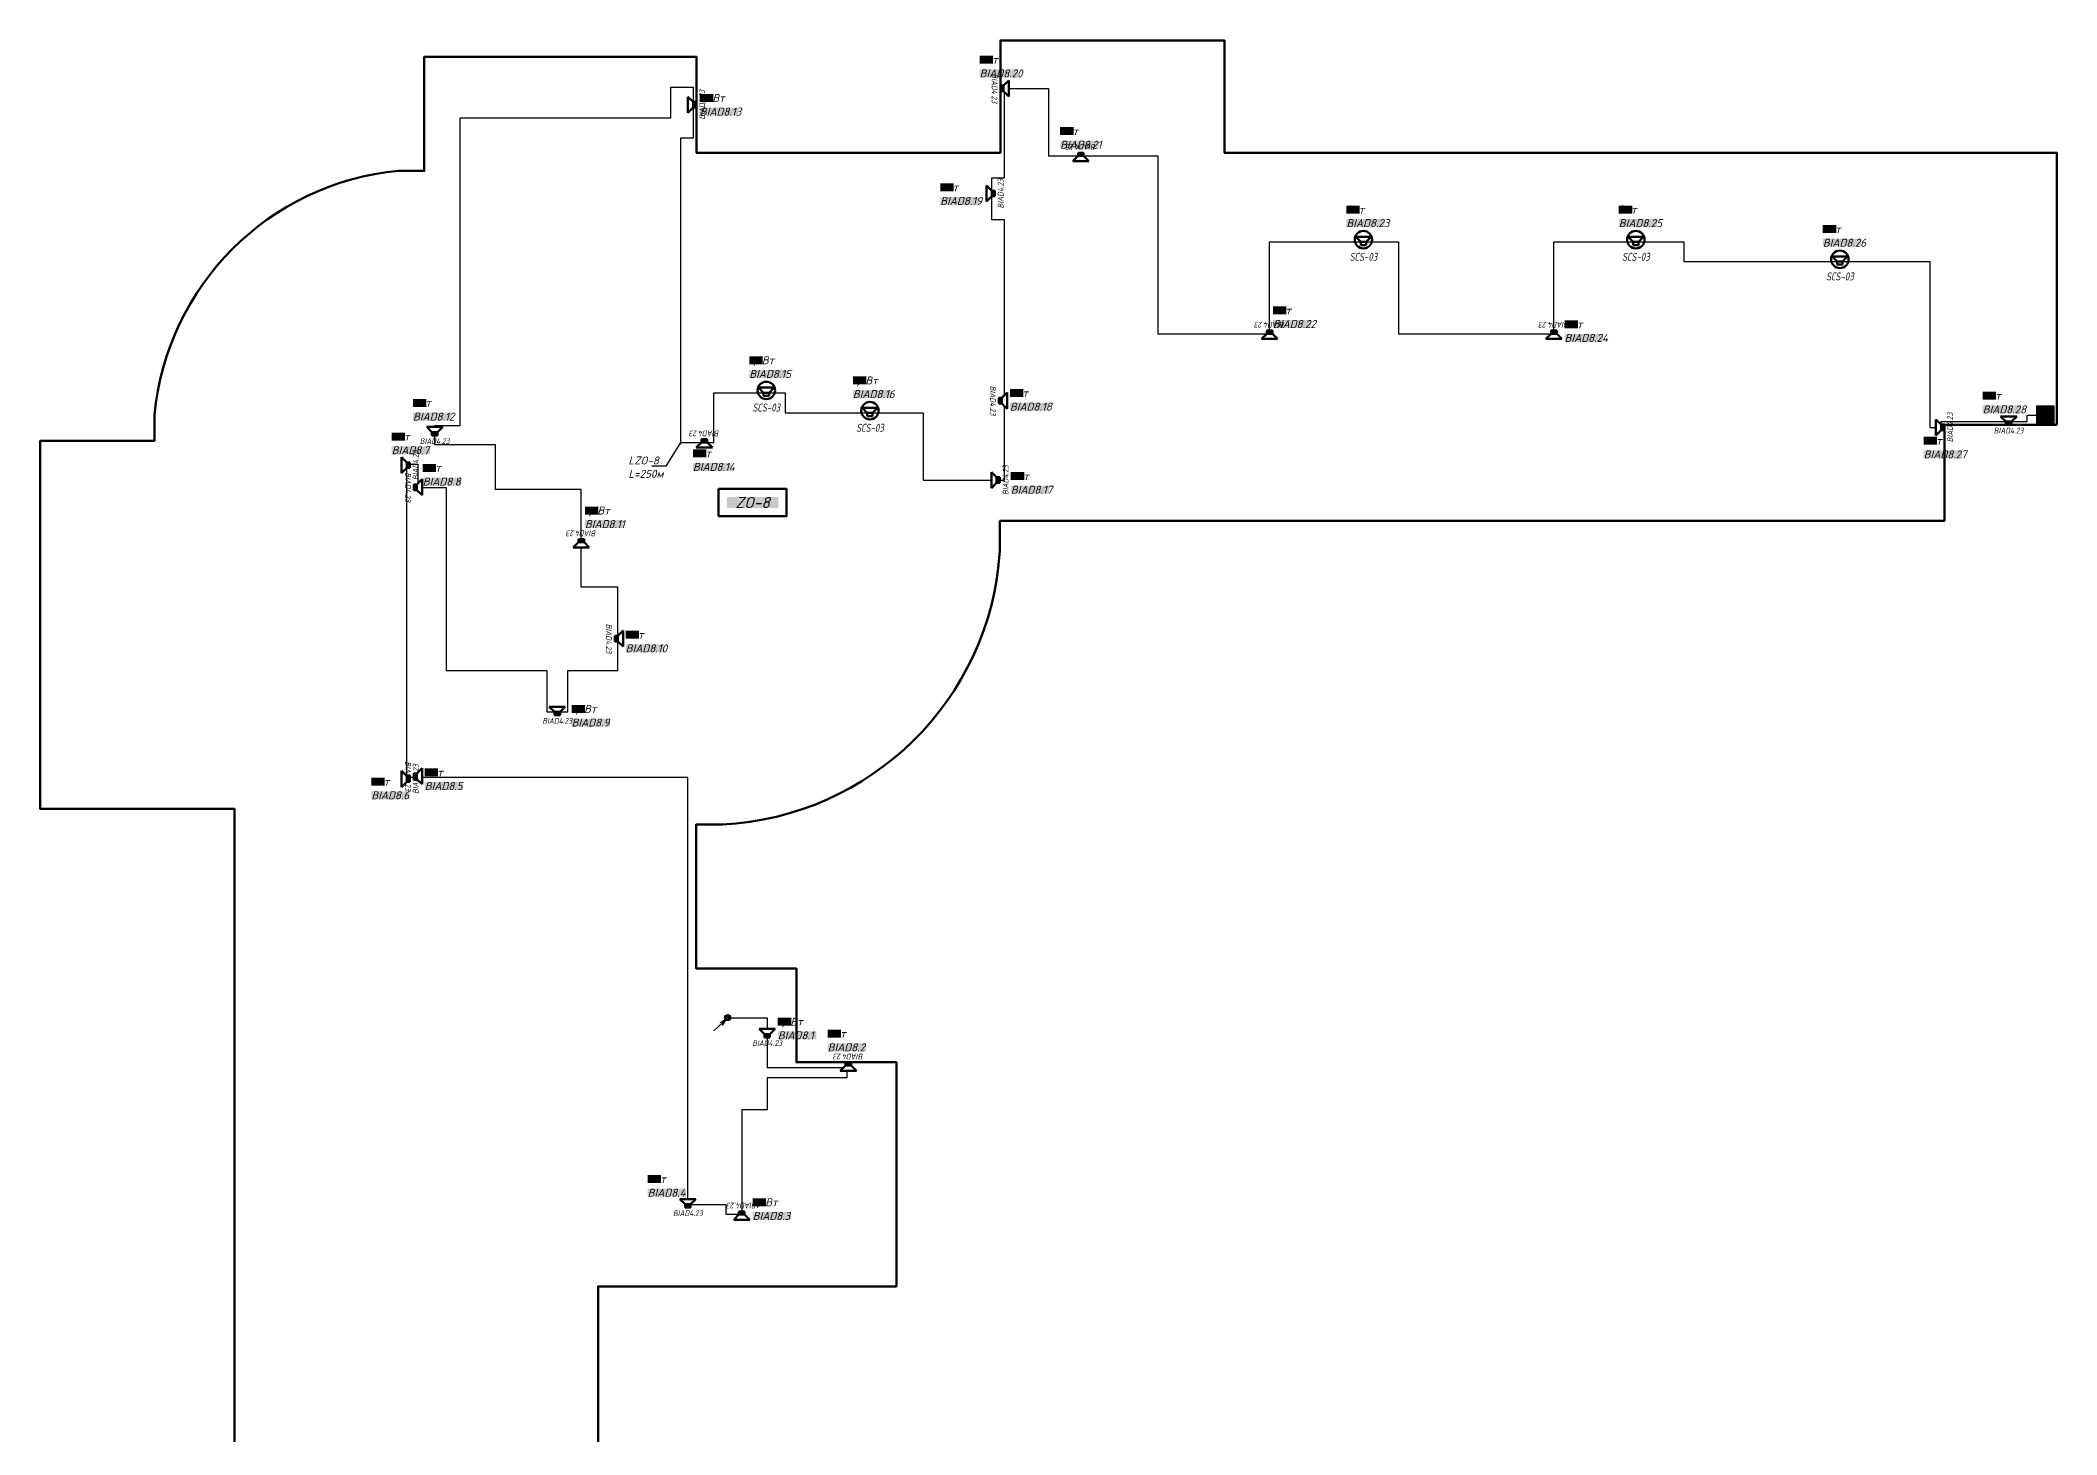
# Model space of a CAD drawing. Extents: x -152830 to 1281226, y -304852 to -2349.
# Drawn here: x 565870 to 628880, y -92031 to -48475 of the extents above; entities that cross this region are included whole.
import ezdxf
from ezdxf import colors
from ezdxf.entities.mleader import LeaderData, LeaderLine
from ezdxf.enums import TextEntityAlignment as Align
from ezdxf.math import Vec2, Vec3

# ---------------------------------------------------------------- set-up
doc = ezdxf.new("R2010")
doc.units = 0
doc.header["$LTSCALE"] = 100
doc.linetypes.add('CONTI', pattern=[0])
doc.layers.get('Defpoints').update_dxf_attribs({"color": 42})
for name, color, linetype in [('_1', 7, 'Continuous'), ('_СОУЭ_Аннотации', 7, 'Continuous'), ('ODG - Проводка', 3, 'Continuous')]:
    doc.layers.add(name, color=color, linetype=linetype)
for name, color, linetype, lineweight in [('_13_СОУЭ_линии', 5, 'Continuous', 70), ('_СОУЭ Оповещение_речевое', 7, 'Continuous', 30), ('НО Оповещатели Речь', 5, 'Continuous', 50), ('Радио', 5, 'Continuous', 30)]:
    doc.layers.add(name, color=color, linetype=linetype, lineweight=lineweight)
doc.styles.add('OlympDesign', font='isocpeui.ttf', dxfattribs={"height": 250})
doc.linetypes.add('Открыто в трубе', pattern='A,2,[1,BDG_GOST,S=1,R=0,X=0,Y=0],-4', length=6)

# ---------------------------------------------------------------- blocks, each defined once
blk = doc.blocks.new('*U105')
at = {"layer": 'НО Оповещатели Речь', "color": 5}
for p, q in [((-84, -184), (-242, -26)), ((-242, -26), (242, -26)), ((-84, -184), (84, -184)), ((-84, -281), (-84, -184)), ((84, -281), (-84, -281)), ((84, -184), (242, -26)), ((84, -281), (84, -184))]:
    blk.add_line(p, q, dxfattribs=at)
blk.add_circle((0, -114), 273, dxfattribs=at)
at = {"layer": 'Defpoints', "lineweight": 50, "ltscale": 100, "style": 'OlympDesign', "width": 0.8}
blk.add_text('SСS-03', height=250, dxfattribs=at).set_placement((0, -649), align=Align.MIDDLE_CENTER)
blk = doc.blocks.new('*U120')
at = {"layer": 'ODG - Проводка'}
h = blk.add_hatch(color=0, dxfattribs=at)
edge = h.paths.add_edge_path()
edge.add_arc((0, 0), 50, 0, 360)
at = {"layer": 'ODG - Проводка', "color": 0}
for points in [[(0, 0), (212, 212)], [(35, 35), (85, 122)], [(35, 35), (122, 85)]]:
    blk.add_lwpolyline(points, dxfattribs=at)
blk.add_circle((0, 0), 50, dxfattribs=at)
blk = doc.blocks.new('SFT-2300-М')
at = {"true_color": 0xffffff}
h = blk.add_hatch(color=7, dxfattribs=at)
h.dxf.hatch_style = 1
h.paths.add_polyline_path([(250, 292), (-274, 292), (-274, -295), (250, -295)])
at = {"layer": '_1', "lineweight": 30}
h = blk.add_hatch(color=5, dxfattribs=at)
h.dxf.hatch_style = 1
h.paths.add_polyline_path([(177, -2, 1), (-202, -2, 1)])
at = {"color": 5, "lineweight": 30}
blk.add_lwpolyline([(-274, 292), (250, 292), (250, -295), (-274, -295)], close=True, dxfattribs=at)
blk.add_circle((-12, -2), 189, dxfattribs=at)
blk = doc.blocks.new('*U104')
at = {"color": 5}
blk.add_wipeout([(-348, 366), (348, 366), (121, 140), (121, 0), (-121, 0), (-121, 140)], dxfattribs=at).dxf.layer = 'НО Оповещатели Речь'
at = {"layer": 'НО Оповещатели Речь'}
h = blk.add_hatch(color=5, dxfattribs=at)
h.dxf.hatch_style = 1
h.set_gradient(color1=(0, 0, 255), color2=(0, 0, 255), tint=1)
h.paths.add_polyline_path([(-121, 0), (121, 0), (121, 140), (-121, 140)])
at = {"layer": 'НО Оповещатели Речь', "color": 5}
for p, q in [((-121, 140), (-348, 366)), ((-348, 366), (348, 366)), ((121, 140), (-121, 140)), ((-121, 140), (-121, 0)), ((-121, 0), (121, 0)), ((121, 140), (348, 366)), ((121, 0), (121, 140))]:
    blk.add_line(p, q, dxfattribs=at)
at = {"layer": 'Defpoints', "lineweight": 50, "ltscale": 100, "style": 'OlympDesign', "width": 0.8}
blk.add_text('BIAD4.23', height=250, dxfattribs=at).set_placement((0, -250), align=Align.MIDDLE_CENTER)
blk = doc.blocks.new('_ArchTick')
at = {"color": 0, "linetype": 'ByBlock', "const_width": 0.15}
blk.add_lwpolyline([(-0.5, -0.5), (0.5, 0.5)], dxfattribs=at)

msp = doc.modelspace()

# ---------------------------------------------------------------- linework, layer by layer
at = {"layer": '_13_СОУЭ_линии', "color": 5, "lineweight": 30}
msp.add_lwpolyline([(587350.371028, -79005.591834), (588585.371028, -79005.591834), (588585.371028, -80563.213311), (591078.639544, -80563.213311), (591078.639544, -80887.143574), (588585.371028, -80887.143574), (588585.371028, -81887.577072), (587788.330609, -81887.577072), (587788.330609, -85155.076717), (587300.25834, -85155.076717), (587300.25834, -84851.75325), (586109.02154, -84851.75325), (586109.02154, -71497.722824), (577320.108715, -71497.722824), (577320.108715, -61719.299705), (577668.530108, -61719.299705), (577668.530108, -62438.398262), (578551.054892, -62438.398262), (578551.054892, -68158.544777), (581693.42652, -68158.544777), (581693.42652, -69453.879346), (582356.7889, -69453.879346), (582356.7889, -68158.544777), (583920.875904, -68158.544777), (583920.875904, -65561.126178), (582775.49149, -65561.126178), (582775.49149, -62510.229048), (580094.820866, -62510.229048), (580094.820866, -61106.088185), (578194.043927, -61106.088185), (578194.043927, -60506.303567), (578994.294825, -60506.303567), (578994.294825, -50899.822685), (585577.245874, -50899.822685), (585577.245874, -49933.749452), (586270.108756, -49933.749452), (586270.108756, -51531.154941), (585877.759261, -51531.154941), (585877.759261, -61035.159766), (586919.512084, -61035.159766), (586919.512084, -59480.904212), (589148.994323, -59480.904212), (589148.994323, -60112.866217), (593457.679977, -60112.866217), (593457.679977, -62209.808449), (596002.216613, -62209.808449), (596002.216613, -54083.188443), (595620.492198, -54083.188443), (595620.492198, -54083.188443), (595600.108756, -54083.188443), (595600.108756, -52764.743714), (596002.216613, -52764.743714), (596002.216613, -49974.809572), (597374.692618, -49974.809572), (597374.692618, -52085.193014), (600791.116608, -52085.193014), (600791.116608, -57640.259221), (604285.492198, -57640.259221), (604285.492198, -54772.36867), (608310.935371, -54772.36867), (608310.935371, -57640.271069), (613170.822462, -57640.271069), (613170.822462, -54772.369361), (617229.932104, -54772.369361), (617229.932104, -55384.775816), (624915.99128, -55384.775816), (624915.99128, -60565.524842), (625270.108756, -60565.524842), (625270.108756, -60384.42613), (627957.87457, -60384.42613), (627957.87457, -60182.208355), (628262.487855, -60182.208355)], dxfattribs=at)
at = {"layer": '_СОУЭ_Аннотации', "color": 67, "linetype": 'CONTI', "lineweight": 60, "ltscale": 100, "true_color": 0x727430}
msp.add_lwpolyline([(571940.371527, -96649.853967), (571940.371028, -72484.809572), (565870.492198, -72484.809572), (565870.492198, -60984.809572), (569437.19213, -60984.809572), (569437.19213, -60174.809572, -0.3603728995), (577060.492198, -52551.509504), (577870.492198, -52551.509504), (577870.492198, -48984.809572), (586370.492198, -48984.809572), (586370.492198, -51984.809572), (595870.492198, -51984.809572), (595870.492198, -48474.809572), (602870.492198, -48474.809572), (602870.492198, -51984.809572), (628880.492198, -51984.809572), (628880.492198, -60484.809572), (625370.492198, -60484.809572), (625370.492198, -63484.809572), (595855.492198, -63484.809572), (595855.492198, -64424.809572, -0.3823436079), (587180.371028, -72966.118076), (586370.371028, -72966.118076), (586370.371028, -77469.809572), (589500.371028, -77469.809572), (589500.371028, -80399.809572), (592620.527142, -80399.809572), (592620.492198, -87399.809572), (588391.042528, -87399.809572), (583300.371028, -87399.809572), (583300.371028, -96027.428869)], format="xyb", dxfattribs=at)
at = {"layer": '_СОУЭ_Аннотации', "color": 1, "linetype": 'CONTI', "lineweight": 60, "ltscale": 100}
msp.add_lwpolyline([(587065.84252, -62487.733165), (589192.09852, -62487.733165), (589192.09852, -63336.242165), (587065.84252, -63336.242165)], close=True, dxfattribs=at)

# ---------------------------------------------------------------- block references
msp.add_blockref('SFT-2300-М', (628536.888746, -60180.603941))
at = {"layer": '_СОУЭ Оповещение_речевое', "color": 4, "lineweight": 50}
for p in [(607216.548404, -54588.691124), (615729.368218, -54588.691815), (622105.814154, -55201.09827), (588557.231152, -59297.226666), (591794.898674, -59929.188671)]:
    msp.add_blockref('*U105', p, dxfattribs=at)
at = {"layer": 'Радио', "xscale": 2, "yscale": 2, "zscale": 2, "rotation": 178.7329526101915}
msp.add_blockref('*U120', (587350.371028, -79005.591834), dxfattribs=at)
msp.add_blockref('*U120', (587350.371028, -79005.591834), dxfattribs=at)

# ---------------------------------------------------------------- texts
at = {"layer": '_СОУЭ_Аннотации', "color": 7, "linetype": 'Открыто в трубе', "lineweight": 60, "ltscale": 100, "style": 'OlympDesign', "bg_fill": 1, "box_fill_scale": 1, "bg_fill_color": 7, "bg_fill_true_color": 16777215, "bg_fill_transparency": 0}
for s, insert, char_height, width, attachment_point in [('6Вт', (595223.178158, -48957.024819, 0), 250, 418.76026667, 1), ('1,5Вт', (586478.82359, -50152.989861), 250, 418.76026667, 1), ('3Вт', (593991.753784, -52940.285128), 250, 418.76026667, 1), ('3Вт', (606683.304014, -53634.780378), 250, 418.76026667, 1), ('3Вт', (615196.123827, -53634.781068), 250, 418.76026667, 1), ('3Вт', (621572.569763, -54247.187524), 250, 418.76026667, 1), ('1,5Вт', (588023.986761, -58343.31592), 250, 418.76026667, 1), ('1,5Вт', (591261.654284, -58975.277925), 250, 418.76026667, 1), ('3Вт', (577516.146445, -59678.034946), 250, 418.76026667, 1), ('6Вт', (626568.458445, -59453.114354, 0), 250, 418.76026667, 1), ('3Вт', (576850.678123, -60727.533575, 0), 250, 418.76026667, 1), ('ZO-8', (588128.97052, -62911.987665), 350, 1602.16185265, 5), ('1,5Вт', (582887.359626, -63037.024819, 0), 250, 418.76026667, 1), ('3Вт', (576214.577851, -71508.976791, 0), 250, 418.76026667, 1), ('6Вт', (590473.178158, -79382.024819, 0), 250, 418.76026667, 1), ('6Вт', (584849.209641, -83922.717917, 0), 250, 418.76026667, 1)]:
    msp.add_mtext(s, dxfattribs=dict(at, insert=insert, char_height=char_height, width=width, attachment_point=attachment_point))
at = {"layer": '_СОУЭ_Аннотации', "char_height": 250, "width": 1197.06228103, "attachment_point": 1, "style": 'OlympDesign', "bg_fill": 1, "box_fill_scale": 1, "bg_fill_color": 7, "bg_fill_true_color": 16777215, "bg_fill_transparency": 0}
for s, insert in [('BIAD8.13', (586481.154482, -50578.349345, 0)), ('BIAD8.19', (593994.084677, -53365.644611, 0)), ('BIAD8.23', (606685.634906, -54060.139861, 0)), ('BIAD8.25', (615198.45472, -54060.140552, 0)), ('BIAD8.26', (621574.900656, -54672.547007, 0)), ('BIAD8.15', (588026.317654, -58768.675403, 0)), ('BIAD8.16', (591263.985176, -59400.637408, 0)), ('BIAD8.12', (577518.477337, -60103.394429, 0)), ('BIAD8.14', (586265.751215, -61674.954477, 0)), ('BIAD8.27', (624725.509073, -61283.910879, 0))]:
    msp.add_mtext(s, dxfattribs=dict(at, insert=insert))

# ---------------------------------------------------------------- next in the draw order: block references
at = {"layer": '_СОУЭ Оповещение_речевое', "color": 4, "lineweight": 50, "xscale": 0.71930163509888, "yscale": 0.71930163509888, "zscale": 0.71930163509888}
for p, rotation in [((595870.492198, -49974.809572), 270), ((586370.492198, -50484.809572), 90), ((598385.492198, -51984.809572), 180), ((595700.492198, -53259.809572), 90), ((604285.492198, -57539.875779), 180), ((613170.822462, -57539.887627), 180), ((595820.492198, -59731.064349), 270), ((625370.492198, -60565.524842), 90), ((586620.45895, -60934.776325), 180), ((577420.492162, -61745.318328), 89.99999999999999), ((595855.492198, -62209.808449), 89.99999999999999), ((582775.49149, -64054.809572), 180), ((583820.492462, -67164.535194), 270), ((577420.492157, -71549.300947), 89.99999999999999), ((591120.527142, -80399.809572), 180), ((587788.330609, -85054.693275), 180)]:
    msp.add_blockref('*U104', p, dxfattribs=dict(at, rotation=rotation))
for p in [(627380.492198, -60484.809572), (582024.697265, -69554.262787), (588585.371028, -79619.809572), (586105.798361, -84934.720587)]:
    msp.add_blockref('*U104', p, dxfattribs=at)

# ---------------------------------------------------------------- next in the draw order: block references
at = {"layer": '_СОУЭ Оповещение_речевое', "color": 4, "lineweight": 50, "xscale": 0.71930163509888, "yscale": 0.71930163509888, "zscale": 0.71930163509888, "rotation": 270}
for p in [(577540.49197, -62434.793802), (577540.492153, -71464.534887)]:
    msp.add_blockref('*U104', p, dxfattribs=at)

# ---------------------------------------------------------------- next in the draw order: texts
at = {"layer": '_СОУЭ_Аннотации', "char_height": 250, "width": 1197.06228103, "attachment_point": 1, "style": 'OlympDesign', "bg_fill": 1, "box_fill_scale": 1, "bg_fill_color": 7, "bg_fill_true_color": 16777215, "bg_fill_transparency": 0}
for s, insert in [('BIAD8.20', (595225.509051, -49382.384303, 0)), ('BIAD8.21', (597740.509051, -51610.834093, 0)), ('BIAD8.22', (604394.140533, -57212.233224, 0)), ('BIAD8.24', (613504.455698, -57644.764353, 0)), ('BIAD8.18', (596171.357031, -59794.147948, 0)), ('BIAD8.28', (626570.789338, -59878.473837, 0)), ('BIAD8.7', (576853.009015, -61152.893058, 0)), ('BIAD8.17', (596199.568974, -62388.819738, 0)), ('BIAD8.11', (582889.690518, -63462.384303, 0)), ('BIAD8.10', (584164.569238, -67343.546483, 0)), ('BIAD8.9', (582472.974613, -69661.333241, 0)), ('BIAD8.1', (588919.44787, -79431.903904, 0)), ('BIAD8.2', (590475.509051, -79807.384303, 0)), ('BIAD8.4', (584851.540533, -84348.077401, 0)), ('BIAD8.3', (588132.407386, -85073.387002, 0))]:
    msp.add_mtext(s, dxfattribs=dict(at, insert=insert))
at = {"layer": '_СОУЭ_Аннотации', "color": 7, "linetype": 'Открыто в трубе', "lineweight": 60, "ltscale": 100, "char_height": 250, "width": 418.76026667, "attachment_point": 1, "style": 'OlympDesign', "bg_fill": 1, "box_fill_scale": 1, "bg_fill_color": 7, "bg_fill_true_color": 16777215, "bg_fill_transparency": 0}
for s, insert in [('6Вт', (597738.178158, -51185.47461, 0)), ('3Вт', (604391.80964, -56786.873741, 0)), ('3Вт', (613502.124805, -57219.40487, 0)), ('6Вт', (596169.026138, -59368.788464, 0)), ('6Вт', (624723.178181, -60858.551396, 0)), ('6Вт', (586263.420322, -61249.594994, 0)), ('6Вт', (596197.238081, -61963.460255, 0)), ('3Вт', (584162.238346, -66918.187, 0)), ('1,5Вт', (582470.643721, -69235.973757, 0)), ('1,5Вт', (588917.116978, -79006.544421, 0)), ('1,5Вт', (588130.076493, -84648.027519, 0))]:
    msp.add_mtext(s, dxfattribs=dict(at, insert=insert))

# ---------------------------------------------------------------- next in the draw order: leaders
ml = msp.add_multileader_mtext('Standard')
ml.set_content('LZO-8^JL=250м', color=256, style='OlympDesign')
ml.set_leader_properties(color=256, linetype='ByLayer', lineweight=-1)
ml.set_arrow_properties(name='ARCHTICK')
ml.build(insert=Vec2(0, 0))
ml.multileader.update_dxf_attribs({"text_left_attachment_type": 6, "text_right_attachment_type": 6, "dogleg_length": 50, "arrow_head_size": 100})
ctx = ml.context
ctx.base_point, ctx.char_height, ctx.arrow_head_size, ctx.landing_gap_size, ctx.plane_origin = Vec3(584247.904427, -61774.719386), 250, 100, 0, Vec3(585711.345869, -60704.274678)
ctx.left_attachment, ctx.right_attachment = 6, 6
notes = []
notes.append((ctx, [(0, (1, 1, 0), (585417.601396, -61774.719386), (-1, 0), 50, [(0, [(585877.759261, -61035.159766)], 0, [])])]))
ctx.mtext.insert, ctx.mtext.width, ctx.mtext.flow_direction = Vec3(584247.904427, -61474.719386), 383.66637116, 5
ctx.mtext.has_bg_fill, ctx.mtext.bg_color, ctx.mtext.bg_scale_factor, ctx.mtext.bg_transparency, ctx.mtext.use_window_bg_color = 1, -1027028792, 1.5, 0, 1
for ctx, leaders in notes:
    for number, flags, end, landing, length, lines in leaders:
        leader = LeaderData()
        leader.index, (leader.has_last_leader_line, leader.has_dogleg_vector, leader.attachment_direction) = number, flags
        leader.last_leader_point, leader.dogleg_vector, leader.dogleg_length = Vec3(end), Vec3(landing), length
        for number, points, colour, breaks in lines:
            line = LeaderLine()
            line.index, line.vertices, line.color, line.breaks = number, Vec3.list(points), colors.encode_raw_color(colour), breaks
            leader.lines.append(line)
        ctx.leaders.append(leader)

# ---------------------------------------------------------------- next in the draw order: block references
at = {"layer": '_СОУЭ Оповещение_речевое', "color": 4, "lineweight": 50, "xscale": 0.71930163509888, "yscale": 0.71930163509888, "zscale": 0.71930163509888}
msp.add_blockref('*U104', (578194.043927, -60814.814618), dxfattribs=at)

# ---------------------------------------------------------------- next in the draw order: texts
at = {"layer": '_СОУЭ_Аннотации', "color": 7, "linetype": 'Открыто в трубе', "lineweight": 60, "ltscale": 100, "char_height": 250, "width": 418.76026667, "attachment_point": 1, "style": 'OlympDesign', "bg_fill": 1, "box_fill_scale": 1, "bg_fill_color": 7, "bg_fill_true_color": 16777215, "bg_fill_transparency": 0}
for insert in [(577819.385985, -61709.076611, 0), (577882.238037, -71218.186692, 0)]:
    msp.add_mtext('6Вт', dxfattribs=dict(at, insert=insert))
at = {"layer": '_СОУЭ_Аннотации', "char_height": 250, "width": 1197.06228103, "attachment_point": 1, "style": 'OlympDesign', "bg_fill": 1, "box_fill_scale": 1, "bg_fill_color": 7, "bg_fill_true_color": 16777215, "bg_fill_transparency": 0}
for s, insert in [('BIAD8.8', (577821.716877, -62134.436095, 0)), ('BIAD8.5', (577884.568929, -71643.546176, 0)), ('BIAD8.6', (576216.908744, -71934.336274, 0))]:
    msp.add_mtext(s, dxfattribs=dict(at, insert=insert))

doc.saveas('drawing.dxf')
